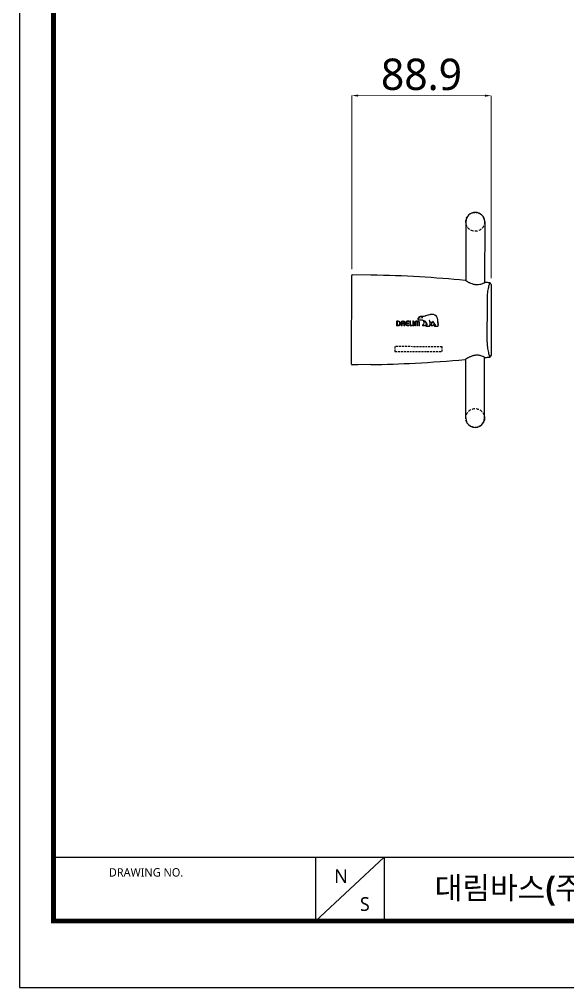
# Model space of a CAD drawing. Extents: x 0 to 1354, y 0 to 992.
# Drawn here: x 0 to 350, y 0 to 617 of the extents above; entities that cross this region are included whole.
import ezdxf

# ---------------------------------------------------------------- set-up
doc = ezdxf.new("R2010")
doc.units = 0
doc.header["$LTSCALE"] = 10
doc.header["$MEASUREMENT"] = 0
doc.header["$PDMODE"] = 3
doc.header["$PDSIZE"] = -10
doc.linetypes.add('HIDDEN', pattern=[0.375, 0.25, -0.125])
doc.linetypes.add('HIDDEN2', pattern=[0.1875, 0.125, -0.0625])
doc.layers.get('0').update_dxf_attribs({"linetype": 'CONTINUOUS'})
doc.layers.get('DEFPOINTS').update_dxf_attribs({"linetype": 'CONTINUOUS'})
doc.layers.add('BODY', color=7, linetype='CONTINUOUS')
for name, color, linetype, true_color in [('Make2D$보임$선', 7, 'CONTINUOUS', 0x000000), ('Make2D$보임$접선', 7, 'CONTINUOUS', 0x000000), ('Make2D$숨김$선', 254, 'CONTINUOUS', 0xbebebe), ('Make2D$숨김$접선', 254, 'CONTINUOUS', 0xbebebe)]:
    doc.layers.add(name, color=color, linetype=linetype, true_color=true_color)
doc.layers.add('레이어 1', color=7, linetype='CONTINUOUS', lineweight=0)
doc.layers.add('치수', color=7, linetype='CONTINUOUS', lineweight=25)
doc.styles.add('Daelim Dimension', font='')
doc.styles.get('Daelim Dimension').set_extended_font_data('NanumGothic')
doc.dimstyles.new('DEFAULT', dxfattribs={"dimscale": 2, "dimtxt": 2, "dimasz": 2, "dimexe": 0, "dimexo": 2, "dimgap": 1, "dimtad": 1, "dimdec": 1, "dimzin": 9, "dimdsep": 46, "dimtxsty": 'Daelim Dimension', "dimcen": 0.5, "dimclrd": 252, "dimclre": 252, "dimclrt": 3, "dimadec": 1, "dimazin": 0, "dimtfac": 1, "dimtdec": 1, "dimtix": 1, "dimtmove": 0, "dimatfit": 3, "dimfxl": 1, "dimtolj": 1, "dimtzin": 1, "dimlwd": 9, "dimlwe": 9, "dimarcsym": 0})

# ---------------------------------------------------------------- blocks, each defined once
blk = doc.blocks.new('*D7')
at = {"layer": 'DEFPOINTS', "color": 0, "transparency": 16777216}
for p in [(212.01, 568.52), (211.94, 453.94), (300.82, 448.19)]:
    blk.add_point(p, dxfattribs=at)
at = {"layer": '치수', "color": 5, "lineweight": 9, "transparency": 16777216}
for p, q in [((211.94, 457.94), (212.01, 568.52)), ((296.89, 568.47), (216.01, 568.52)), ((300.82, 452.19), (300.89, 568.47))]:
    blk.add_line(p, q, dxfattribs=at)
at = {"layer": '치수', "color": 5, "transparency": 16777216}
for points in [[(216.01, 569.18), (216.01, 567.85), (212.01, 568.52)], [(296.89, 569.14), (296.89, 567.8), (300.89, 568.47)]]:
    blk.add_solid(points, dxfattribs=at)
at = {"layer": '치수', "color": 7, "transparency": 16777216, "insert": (256.43, 581.9), "char_height": 20, "attachment_point": 5, "rotation": 359.96664, "style": 'Daelim Dimension'}
blk.add_mtext('\\A1;88.9', dxfattribs=at)

msp = doc.modelspace()

# ---------------------------------------------------------------- hatches: boundary and pattern name
at = {"layer": '레이어 1'}
h = msp.add_hatch(color=7, dxfattribs=at)
h.dxf.hatch_style = 1
edge = h.paths.add_edge_path(flags=16)
edge.add_spline(control_points=[(266.78, 421.65), (266.65, 421.51), (266.49, 421.51), (266.48, 421.51), (266.48, 421.51), (265.18, 421.51), (265.18, 421.51), (265.13, 421.51), (265.1, 421.52), (265.07, 421.54), (265.05, 421.56), (265.04, 421.59), (265.04, 421.63), (265.04, 421.7), (265.1, 421.77), (265.15, 421.84), (265.21, 421.91), (265.26, 421.97), (265.28, 422.05), (265.36, 422.25), (265.35, 422.45), (265.26, 422.63), (265.11, 422.96), (264.88, 423.21), (264.66, 423.46), (264.66, 423.46), (264.59, 423.54), (264.59, 423.54), (264.3, 423.86), (264, 424.19), (263.98, 424.64), (263.97, 424.73), (263.93, 424.79), (263.87, 424.78), (263.87, 424.78), (263.79, 424.74), (263.79, 424.74), (263.77, 424.72), (263.75, 424.68), (263.75, 424.64), (263.75, 424.64), (263.75, 424.62), (263.75, 424.62), (263.77, 424.46), (263.8, 424.3), (263.87, 424.14), (263.87, 424.14), (263.88, 424.12), (263.88, 424.12), (263.88, 424.12), (263.86, 424.12), (263.86, 424.12), (263.03, 424.09), (262.21, 424.24), (261.96, 424.3), (261.82, 424.9), (261.58, 425.29), (261.57, 425.31), (261.55, 425.34), (261.52, 425.37), (261.49, 425.37), (261.49, 425.37), (261.42, 425.36), (261.41, 425.36), (261.4, 425.35), (261.39, 425.34), (261.36, 425.3), (261.36, 425.3), (261.36, 425.27), (261.36, 425.27), (261.36, 425.27), (261.38, 425.19), (261.38, 425.19), (261.4, 425.16), (261.83, 424.41), (261.83, 423.41), (261.83, 422.8), (261.67, 422.22), (261.35, 421.69), (261.27, 421.57), (261.17, 421.51), (261.02, 421.51), (261.02, 421.51), (259.74, 421.51), (259.74, 421.51), (259.7, 421.51), (259.61, 421.54), (259.61, 421.63), (259.61, 421.68), (259.66, 421.77), (259.74, 421.86), (260.27, 422.45), (259.96, 423.38), (259.45, 423.99), (258.95, 424.58), (258.15, 425.33), (257.11, 425.51), (256.74, 425.58), (256.14, 425.61), (255.65, 425.64), (255.65, 425.64), (255.15, 425.67), (255.15, 425.67), (254.9, 425.69), (254.48, 425.85), (254.36, 426.09), (254.3, 426.19), (254.31, 426.29), (254.37, 426.41), (254.42, 426.48), (254.48, 426.54), (254.55, 426.61), (254.63, 426.69), (254.71, 426.78), (254.78, 426.89), (254.78, 426.89), (254.8, 426.92), (254.8, 426.92), (255.04, 427.4), (255.56, 427.65), (256.31, 427.67), (256.31, 427.67), (256.74, 427.67), (256.74, 427.67), (257.21, 427.68), (257.75, 427.68), (258.19, 427.77), (258.8, 427.91), (259.42, 428.12), (259.96, 428.3), (259.96, 428.3), (259.98, 428.31), (259.98, 428.31), (260.66, 428.54), (261.35, 428.78), (262.07, 428.89), (263.21, 429.08), (264.78, 429.08), (265.76, 427.97), (266.22, 427.46), (266.5, 426.75), (266.59, 425.87), (266.59, 425.87), (266.59, 425.88), (266.59, 425.88), (266.59, 425.86), (266.6, 425.76), (266.64, 425.21), (266.65, 424.94), (266.67, 424.66), (266.74, 424.14), (266.74, 424.14), (266.94, 422.42), (266.94, 422.42), (266.94, 422.42), (266.95, 422.21), (266.95, 422.21), (266.95, 421.96), (266.89, 421.78), (266.78, 421.65)], knot_values=[0, 0, 0, 0, 1, 1, 1, 2, 2, 2, 3, 3, 3, 4, 4, 4, 5, 5, 5, 6, 6, 6, 7, 7, 7, 8, 8, 8, 9, 9, 9, 10, 10, 10, 11, 11, 11, 12, 12, 12, 13, 13, 13, 14, 14, 14, 15, 15, 15, 16, 16, 16, 17, 17, 17, 18, 18, 18, 19, 19, 19, 20, 20, 20, 21, 21, 21, 22, 22, 22, 23, 23, 23, 24, 24, 24, 25, 25, 25, 26, 26, 26, 27, 27, 27, 28, 28, 28, 29, 29, 29, 30, 30, 30, 31, 31, 31, 32, 32, 32, 33, 33, 33, 34, 34, 34, 35, 35, 35, 36, 36, 36, 37, 37, 37, 38, 38, 38, 39, 39, 39, 40, 40, 40, 41, 41, 41, 42, 42, 42, 43, 43, 43, 44, 44, 44, 45, 45, 45, 46, 46, 46, 47, 47, 47, 48, 48, 48, 49, 49, 49, 50, 50, 50, 51, 51, 51, 52, 52, 52, 53, 53, 53, 53], degree=3, periodic=0)
edge = h.paths.add_edge_path(flags=16)
edge.add_spline(control_points=[(263.77, 422.03), (263.77, 422.03), (262.71, 422.03), (262.71, 422.03), (262.63, 422.03), (262.57, 422.09), (262.57, 422.17), (262.57, 422.22), (262.62, 422.3), (262.66, 422.34), (262.88, 422.55), (263.1, 422.84), (263.1, 423.38), (263.1, 423.38), (263.09, 423.62), (263.09, 423.62), (263.09, 423.62), (263.05, 423.86), (263.05, 423.86), (263.05, 423.86), (263.05, 423.88), (263.05, 423.88), (263.05, 423.88), (263.06, 423.88), (263.06, 423.88), (263.26, 423.86), (263.64, 423.84), (264.01, 423.86), (264.11, 423.71), (264.26, 423.52), (264.48, 423.26), (264.47, 423.14), (264.36, 422.03), (263.77, 422.03)], knot_values=[0, 0, 0, 0, 1, 1, 1, 2, 2, 2, 3, 3, 3, 4, 4, 4, 5, 5, 5, 6, 6, 6, 7, 7, 7, 8, 8, 8, 9, 9, 9, 10, 10, 10, 11, 11, 11, 11], degree=3, periodic=0)
edge = h.paths.add_edge_path(flags=16)
edge.add_spline(control_points=[(258.44, 422.03), (258.44, 422.03), (257.51, 422.03), (257.51, 422.03), (257.44, 422.03), (257.37, 422.08), (257.37, 422.17), (257.37, 422.22), (257.41, 422.28), (257.49, 422.35), (257.72, 422.54), (258.08, 422.82), (258.12, 423.61), (258.12, 423.61), (258.13, 423.82), (258.13, 423.82), (258.13, 424.15), (258.05, 424.56), (257.98, 424.92), (257.98, 424.92), (257.97, 424.95), (257.97, 424.95), (257.97, 424.95), (258, 424.93), (258, 424.93), (258.13, 424.84), (258.9, 424.33), (259.44, 423.57), (259.39, 423.21), (259.19, 422.03), (258.44, 422.03)], knot_values=[0, 0, 0, 0, 1, 1, 1, 2, 2, 2, 3, 3, 3, 4, 4, 4, 5, 5, 5, 6, 6, 6, 7, 7, 7, 8, 8, 8, 9, 9, 9, 10, 10, 10, 10], degree=3, periodic=0)
edge = h.paths.add_edge_path()
edge.add_spline(control_points=[(267.2, 422.45), (267.2, 422.45), (267, 424.18), (267, 424.18), (266.93, 424.7), (266.92, 424.97), (266.91, 425.22), (266.91, 425.22), (266.86, 425.9), (266.86, 425.9), (266.75, 426.84), (266.45, 427.59), (265.96, 428.14), (264.89, 429.34), (263.23, 429.35), (262.02, 429.15), (261.28, 429.03), (260.57, 428.79), (259.89, 428.56), (259.89, 428.56), (259.87, 428.55), (259.87, 428.55), (259.33, 428.36), (258.73, 428.16), (258.13, 428.03), (257.72, 427.94), (257.21, 427.94), (256.75, 427.94), (256.75, 427.94), (256.31, 427.93), (256.31, 427.93), (255.44, 427.91), (254.86, 427.61), (254.56, 427.04), (254.56, 427.04), (254.55, 427.02), (254.55, 427.02), (254.5, 426.93), (254.43, 426.86), (254.36, 426.8), (254.29, 426.72), (254.21, 426.64), (254.15, 426.54), (254.09, 426.43), (254.05, 426.33), (254.05, 426.22), (254.05, 426.13), (254.08, 426.05), (254.12, 425.96), (254.3, 425.62), (254.83, 425.43), (255.14, 425.41), (255.14, 425.41), (255.6, 425.38), (255.61, 425.38), (256.07, 425.35), (256.69, 425.32), (257.06, 425.25), (257.28, 425.22), (257.52, 425.14), (257.74, 425.03), (257.76, 424.97), (257.88, 424.46), (257.88, 423.82), (257.88, 423.82), (257.87, 423.62), (257.87, 423.62), (257.84, 422.95), (257.54, 422.71), (257.33, 422.54), (257.31, 422.52), (257.12, 422.36), (257.1, 422.17), (257.09, 422.06), (257.12, 421.96), (257.19, 421.89), (257.26, 421.82), (257.37, 421.78), (257.51, 421.78), (257.51, 421.78), (258.44, 421.78), (258.44, 421.78), (259.14, 421.78), (259.49, 422.53), (259.59, 423.23), (259.59, 423.23), (259.59, 423.33), (259.59, 423.33), (259.59, 423.33), (259.62, 423.28), (259.62, 423.28), (259.71, 423.08), (259.77, 422.85), (259.77, 422.67), (259.77, 422.41), (259.69, 422.19), (259.54, 422.03), (259.5, 421.99), (259.32, 421.8), (259.32, 421.61), (259.32, 421.61), (259.32, 421.58), (259.32, 421.58), (259.34, 421.35), (259.53, 421.25), (259.7, 421.25), (259.7, 421.25), (261.02, 421.25), (261.02, 421.25), (261.26, 421.25), (261.45, 421.35), (261.58, 421.56), (261.91, 422.12), (262.08, 422.72), (262.08, 423.36), (262.08, 423.56), (262.07, 423.77), (262.03, 424), (262.03, 424), (262.03, 424.01), (262.03, 424.01), (262.03, 424.01), (262.04, 424.01), (262.04, 424.01), (262.2, 423.98), (262.46, 423.93), (262.78, 423.9), (262.78, 423.9), (262.78, 423.9), (262.78, 423.9), (262.78, 423.9), (262.83, 423.66), (262.83, 423.66), (262.83, 423.66), (262.84, 423.6), (262.84, 423.6), (262.84, 423.6), (262.85, 423.38), (262.85, 423.38), (262.85, 422.87), (262.62, 422.64), (262.49, 422.52), (262.49, 422.52), (262.31, 422.34), (262.29, 422.18), (262.29, 422.18), (262.29, 422.14), (262.29, 422.14), (262.29, 422.09), (262.3, 421.99), (262.39, 421.9), (262.46, 421.82), (262.58, 421.78), (262.74, 421.78), (262.74, 421.78), (263.77, 421.78), (263.77, 421.78), (264.4, 421.78), (264.59, 422.58), (264.66, 423.02), (264.66, 423.02), (264.67, 423.07), (264.67, 423.07), (264.67, 423.07), (264.69, 423.03), (264.69, 423.03), (264.84, 422.85), (264.96, 422.64), (265.02, 422.52), (265.06, 422.45), (265.07, 422.38), (265.07, 422.3), (265.07, 422.3), (265.05, 422.15), (265.05, 422.15), (265.03, 422.07), (264.97, 422), (264.92, 421.93), (264.84, 421.82), (264.75, 421.72), (264.75, 421.59), (264.75, 421.59), (264.76, 421.51), (264.76, 421.51), (264.8, 421.34), (264.94, 421.25), (265.16, 421.25), (265.16, 421.25), (266.48, 421.25), (266.48, 421.25), (266.51, 421.25), (266.77, 421.25), (266.97, 421.47), (267.13, 421.65), (267.21, 421.89), (267.21, 422.21), (267.21, 422.21), (267.2, 422.45), (267.2, 422.45)], knot_values=[0, 0, 0, 0, 1, 1, 1, 2, 2, 2, 3, 3, 3, 4, 4, 4, 5, 5, 5, 6, 6, 6, 7, 7, 7, 8, 8, 8, 9, 9, 9, 10, 10, 10, 11, 11, 11, 12, 12, 12, 13, 13, 13, 14, 14, 14, 15, 15, 15, 16, 16, 16, 17, 17, 17, 18, 18, 18, 19, 19, 19, 20, 20, 20, 21, 21, 21, 22, 22, 22, 23, 23, 23, 24, 24, 24, 25, 25, 25, 26, 26, 26, 27, 27, 27, 28, 28, 28, 29, 29, 29, 30, 30, 30, 31, 31, 31, 32, 32, 32, 33, 33, 33, 34, 34, 34, 35, 35, 35, 36, 36, 36, 37, 37, 37, 38, 38, 38, 39, 39, 39, 40, 40, 40, 41, 41, 41, 42, 42, 42, 43, 43, 43, 44, 44, 44, 45, 45, 45, 46, 46, 46, 47, 47, 47, 48, 48, 48, 49, 49, 49, 50, 50, 50, 51, 51, 51, 52, 52, 52, 53, 53, 53, 54, 54, 54, 55, 55, 55, 56, 56, 56, 57, 57, 57, 58, 58, 58, 59, 59, 59, 60, 60, 60, 61, 61, 61, 62, 62, 62, 63, 63, 63, 64, 64, 64, 65, 65, 65, 66, 66, 66, 66], degree=3, periodic=0)
edge = h.paths.add_edge_path(flags=0)
edge.add_spline(control_points=[(255.12, 426.92), (255.12, 426.92), (255.31, 427.01), (255.55, 426.92), (255.55, 426.92), (255.58, 426.9), (255.54, 426.85), (255.42, 426.69), (255.31, 426.66), (255.31, 426.66), (255.31, 426.66), (255.22, 426.63), (255.18, 426.69), (255.08, 426.8), (255.08, 426.86), (255.08, 426.86), (255.08, 426.86), (255.07, 426.91), (255.12, 426.92)], knot_values=[0, 0, 0, 0, 1, 1, 1, 2, 2, 2, 3, 3, 3, 4, 4, 4, 5, 5, 5, 6, 6, 6, 6], degree=3, periodic=0)
edge = h.paths.add_edge_path(flags=0)
edge.add_spline(control_points=[(256.39, 427.28), (256.36, 427.25), (256.36, 427.19), (256.39, 427.17), (256.42, 427.14), (256.47, 427.15), (256.5, 427.18), (256.51, 427.19), (256.67, 427.38), (256.81, 427.28), (256.86, 427.25), (256.88, 427.2), (256.87, 427.13), (256.86, 427.03), (256.77, 426.91), (256.7, 426.87), (256.67, 426.84), (256.65, 426.8), (256.66, 426.76), (256.68, 426.72), (256.73, 426.71), (256.77, 426.73), (256.88, 426.78), (257.02, 426.97), (257.04, 427.14), (257.06, 427.26), (257, 427.35), (256.91, 427.42), (256.7, 427.56), (256.47, 427.37), (256.39, 427.28)], knot_values=[0, 0, 0, 0, 1, 1, 1, 2, 2, 2, 3, 3, 3, 4, 4, 4, 5, 5, 5, 6, 6, 6, 7, 7, 7, 8, 8, 8, 9, 9, 9, 10, 10, 10, 10], degree=3, periodic=0)
edge = h.paths.add_edge_path(flags=0)
edge.add_spline(control_points=[(256.36, 427.14), (256.36, 427.14), (256.36, 427.14), (256.36, 427.14), (256.36, 427.14), (256.36, 427.14), (256.36, 427.14)], knot_values=[0, 0, 0, 0, 1, 1, 1, 2, 2, 2, 2], degree=3, periodic=0)
h = msp.add_hatch(color=7, dxfattribs=at)
h.dxf.hatch_style = 2
edge = h.paths.add_edge_path()
edge.add_spline(control_points=[(255.12, 426.92), (255.12, 426.92), (255.31, 427.01), (255.55, 426.92), (255.55, 426.92), (255.58, 426.9), (255.54, 426.85), (255.42, 426.69), (255.31, 426.66), (255.31, 426.66), (255.31, 426.66), (255.22, 426.63), (255.18, 426.69), (255.08, 426.8), (255.08, 426.86), (255.08, 426.86), (255.08, 426.86), (255.07, 426.91), (255.12, 426.92)], knot_values=[0, 0, 0, 0, 1, 1, 1, 2, 2, 2, 3, 3, 3, 4, 4, 4, 5, 5, 5, 6, 6, 6, 6], degree=3, periodic=0)
h = msp.add_hatch(color=7, dxfattribs=at)
h.dxf.hatch_style = 2
edge = h.paths.add_edge_path()
edge.add_spline(control_points=[(256.39, 427.28), (256.36, 427.25), (256.36, 427.19), (256.39, 427.17), (256.42, 427.14), (256.47, 427.15), (256.5, 427.18), (256.51, 427.19), (256.67, 427.38), (256.81, 427.28), (256.86, 427.25), (256.88, 427.2), (256.87, 427.13), (256.86, 427.03), (256.77, 426.91), (256.7, 426.87), (256.67, 426.84), (256.65, 426.8), (256.66, 426.76), (256.68, 426.72), (256.73, 426.71), (256.77, 426.73), (256.88, 426.78), (257.02, 426.97), (257.04, 427.14), (257.06, 427.26), (257, 427.35), (256.91, 427.42), (256.7, 427.56), (256.47, 427.37), (256.39, 427.28)], knot_values=[0, 0, 0, 0, 1, 1, 1, 2, 2, 2, 3, 3, 3, 4, 4, 4, 5, 5, 5, 6, 6, 6, 7, 7, 7, 8, 8, 8, 9, 9, 9, 10, 10, 10, 10], degree=3, periodic=0)
h = msp.add_hatch(color=7, dxfattribs=at)
h.dxf.hatch_style = 2
edge = h.paths.add_edge_path()
edge.add_spline(control_points=[(242.46, 423.04), (242.46, 422.43), (242.19, 422.14), (241.62, 422.14), (241.62, 422.14), (241.23, 422.15), (241.13, 422.15), (241.13, 422.15), (241.13, 424.47), (241.13, 424.47), (241.33, 424.49), (241.62, 424.49), (241.62, 424.49), (242.2, 424.49), (242.46, 424.21), (242.46, 423.59), (242.46, 423.59), (242.46, 423.04), (242.46, 423.04)], knot_values=[0, 0, 0, 0, 1, 1, 1, 2, 2, 2, 3, 3, 3, 4, 4, 4, 5, 5, 5, 6, 6, 6, 6], degree=3, periodic=0)
edge = h.paths.add_edge_path()
edge.add_spline(control_points=[(241.62, 424.93), (241.31, 424.93), (240.9, 424.91), (240.76, 424.88), (240.68, 424.87), (240.62, 424.81), (240.62, 424.73), (240.62, 424.73), (240.62, 421.9), (240.62, 421.9), (240.62, 421.82), (240.68, 421.76), (240.77, 421.74), (240.89, 421.72), (241.3, 421.7), (241.62, 421.7), (242.5, 421.7), (242.97, 422.16), (242.97, 423.04), (242.97, 423.04), (242.97, 423.59), (242.97, 423.59), (242.97, 424.46), (242.5, 424.93), (241.62, 424.93)], knot_values=[0, 0, 0, 0, 1, 1, 1, 2, 2, 2, 3, 3, 3, 4, 4, 4, 5, 5, 5, 6, 6, 6, 7, 7, 7, 8, 8, 8, 8], degree=3, periodic=0)
h = msp.add_hatch(color=7, dxfattribs=at)
h.dxf.hatch_style = 2
edge = h.paths.add_edge_path()
edge.add_spline(control_points=[(245.24, 423.6), (245.24, 423.6), (244.05, 423.6), (244.05, 423.6), (244.05, 423.64), (244.05, 424.02), (244.05, 424.02), (244.05, 424.41), (244.17, 424.48), (244.52, 424.48), (244.52, 424.48), (244.77, 424.48), (244.77, 424.48), (245.12, 424.48), (245.24, 424.41), (245.24, 424.02), (245.24, 424.02), (245.24, 423.64), (245.24, 423.6)], knot_values=[0, 0, 0, 0, 1, 1, 1, 2, 2, 2, 3, 3, 3, 4, 4, 4, 5, 5, 5, 6, 6, 6, 6], degree=3, periodic=0)
edge = h.paths.add_edge_path()
edge.add_spline(control_points=[(244.77, 424.93), (244.77, 424.93), (244.52, 424.93), (244.52, 424.93), (243.85, 424.93), (243.55, 424.65), (243.55, 424.02), (243.55, 424.02), (243.55, 421.87), (243.55, 421.87), (243.55, 421.8), (243.61, 421.73), (243.68, 421.73), (243.68, 421.73), (243.92, 421.73), (243.92, 421.73), (244, 421.73), (244.05, 421.8), (244.05, 421.87), (244.05, 421.87), (244.05, 423.11), (244.05, 423.15), (244.05, 423.15), (245.24, 423.15), (245.24, 423.15), (245.24, 423.11), (245.24, 421.87), (245.24, 421.87), (245.24, 421.79), (245.3, 421.73), (245.37, 421.73), (245.37, 421.73), (245.6, 421.73), (245.6, 421.73), (245.69, 421.73), (245.74, 421.8), (245.74, 421.87), (245.74, 421.87), (245.74, 424.02), (245.74, 424.02), (245.74, 424.65), (245.44, 424.93), (244.77, 424.93)], knot_values=[0, 0, 0, 0, 1, 1, 1, 2, 2, 2, 3, 3, 3, 4, 4, 4, 5, 5, 5, 6, 6, 6, 7, 7, 7, 8, 8, 8, 9, 9, 9, 10, 10, 10, 11, 11, 11, 12, 12, 12, 13, 13, 13, 14, 14, 14, 14], degree=3, periodic=0)
h = msp.add_hatch(color=7, dxfattribs=at)
h.dxf.hatch_style = 2
edge = h.paths.add_edge_path()
edge.add_spline(control_points=[(246.38, 424.11), (246.38, 424.11), (246.38, 422.52), (246.38, 422.52), (246.38, 421.97), (246.69, 421.7), (247.34, 421.7), (247.63, 421.7), (248.02, 421.71), (248.18, 421.72), (248.18, 421.72), (248.25, 421.73), (248.25, 421.73), (248.25, 421.73), (248.28, 421.73), (248.28, 421.73), (248.28, 421.73), (248.28, 422.16), (248.28, 422.16), (248.28, 422.16), (247.35, 422.16), (247.35, 422.16), (246.88, 422.16), (246.88, 422.29), (246.88, 422.52), (246.88, 422.52), (246.88, 423.11), (246.88, 423.16), (246.93, 423.16), (248.13, 423.16), (248.13, 423.16), (248.21, 423.16), (248.27, 423.22), (248.27, 423.3), (248.27, 423.3), (248.27, 423.45), (248.27, 423.45), (248.27, 423.53), (248.21, 423.59), (248.13, 423.59), (248.13, 423.59), (246.93, 423.59), (246.88, 423.59), (246.88, 423.64), (246.88, 424.11), (246.88, 424.11), (246.88, 424.34), (246.88, 424.47), (247.35, 424.47), (247.35, 424.47), (248.28, 424.47), (248.28, 424.47), (248.28, 424.47), (248.28, 424.89), (248.28, 424.89), (248.28, 424.89), (248.18, 424.9), (248.18, 424.9), (247.99, 424.92), (247.58, 424.93), (247.34, 424.93), (246.69, 424.93), (246.38, 424.66), (246.38, 424.11)], knot_values=[0, 0, 0, 0, 1, 1, 1, 2, 2, 2, 3, 3, 3, 4, 4, 4, 5, 5, 5, 6, 6, 6, 7, 7, 7, 8, 8, 8, 9, 9, 9, 10, 10, 10, 11, 11, 11, 12, 12, 12, 13, 13, 13, 14, 14, 14, 15, 15, 15, 16, 16, 16, 17, 17, 17, 18, 18, 18, 19, 19, 19, 20, 20, 20, 21, 21, 21, 21], degree=3, periodic=0)
h = msp.add_hatch(color=7, dxfattribs=at)
h.dxf.hatch_style = 2
edge = h.paths.add_edge_path()
edge.add_spline(control_points=[(249.08, 424.9), (249, 424.9), (248.94, 424.83), (248.94, 424.76), (248.94, 424.76), (248.94, 422.52), (248.94, 422.52), (248.94, 421.8), (249.43, 421.7), (249.87, 421.7), (250.18, 421.7), (250.27, 421.72), (250.36, 421.73), (250.36, 421.73), (250.41, 421.74), (250.41, 421.74), (250.41, 421.74), (250.49, 421.75), (250.49, 421.75), (250.49, 421.75), (250.51, 421.75), (250.51, 421.75), (250.51, 421.75), (250.51, 422.16), (250.51, 422.16), (250.51, 422.16), (249.87, 422.16), (249.87, 422.16), (249.44, 422.16), (249.44, 422.32), (249.44, 422.48), (249.44, 422.48), (249.44, 424.76), (249.44, 424.76), (249.44, 424.83), (249.38, 424.9), (249.3, 424.9), (249.3, 424.9), (249.08, 424.9), (249.08, 424.9)], knot_values=[0, 0, 0, 0, 1, 1, 1, 2, 2, 2, 3, 3, 3, 4, 4, 4, 5, 5, 5, 6, 6, 6, 7, 7, 7, 8, 8, 8, 9, 9, 9, 10, 10, 10, 11, 11, 11, 12, 12, 12, 13, 13, 13, 13], degree=3, periodic=0)
h = msp.add_hatch(color=7, dxfattribs=at)
h.dxf.hatch_style = 2
edge = h.paths.add_edge_path()
edge.add_spline(control_points=[(251.13, 424.9), (251.05, 424.9), (251, 424.83), (251, 424.76), (251, 424.76), (251, 421.87), (251, 421.87), (251, 421.79), (251.06, 421.73), (251.13, 421.73), (251.13, 421.73), (251.37, 421.73), (251.37, 421.73), (251.45, 421.73), (251.5, 421.8), (251.5, 421.87), (251.5, 421.87), (251.5, 424.76), (251.5, 424.76), (251.5, 424.84), (251.44, 424.9), (251.37, 424.9), (251.37, 424.9), (251.13, 424.9), (251.13, 424.9)], knot_values=[0, 0, 0, 0, 1, 1, 1, 2, 2, 2, 3, 3, 3, 4, 4, 4, 5, 5, 5, 6, 6, 6, 7, 7, 7, 8, 8, 8, 8], degree=3, periodic=0)
h = msp.add_hatch(color=7, dxfattribs=at)
h.dxf.hatch_style = 2
edge = h.paths.add_edge_path()
edge.add_spline(control_points=[(252.18, 423.65), (252.18, 423.65), (252.18, 421.87), (252.18, 421.87), (252.18, 421.79), (252.24, 421.73), (252.31, 421.73), (252.31, 421.73), (252.55, 421.73), (252.55, 421.73), (252.63, 421.73), (252.68, 421.8), (252.68, 421.87), (252.68, 421.87), (252.68, 423.61), (252.68, 423.61), (252.68, 424.37), (252.81, 424.45), (253.46, 424.45), (253.46, 424.4), (253.46, 421.87), (253.46, 421.87), (253.46, 421.79), (253.52, 421.73), (253.59, 421.73), (253.59, 421.73), (253.83, 421.73), (253.83, 421.73), (253.91, 421.73), (253.96, 421.8), (253.96, 421.87), (253.96, 421.87), (253.96, 424.39), (253.96, 424.44), (254.26, 424.44), (254.48, 424.42), (254.59, 424.3), (254.71, 424.18), (254.74, 423.95), (254.74, 423.61), (254.74, 423.61), (254.74, 421.87), (254.74, 421.87), (254.74, 421.8), (254.8, 421.73), (254.87, 421.73), (254.87, 421.73), (255.11, 421.73), (255.11, 421.73), (255.19, 421.73), (255.24, 421.8), (255.24, 421.87), (255.24, 421.87), (255.24, 423.65), (255.24, 423.65), (255.24, 424.73), (254.86, 424.91), (253.71, 424.91), (252.56, 424.91), (252.18, 424.73), (252.18, 423.65)], knot_values=[0, 0, 0, 0, 1, 1, 1, 2, 2, 2, 3, 3, 3, 4, 4, 4, 5, 5, 5, 6, 6, 6, 7, 7, 7, 8, 8, 8, 9, 9, 9, 10, 10, 10, 11, 11, 11, 12, 12, 12, 13, 13, 13, 14, 14, 14, 15, 15, 15, 16, 16, 16, 17, 17, 17, 18, 18, 18, 19, 19, 19, 20, 20, 20, 20], degree=3, periodic=0)

# ---------------------------------------------------------------- linework, layer by layer
at = {"color": 7}
msp.add_line((258.4, 421.78), (258.4, 421.78), dxfattribs=at)
at = {"color": 5}
msp.add_line((21.77, 83.13), (1112.08, 83.13), dxfattribs=at)
at = {"color": 5, "ltscale": 40}
for p, q in [((188.9, 83.13), (188.9, 42.33)), ((188.9, 83.13), (188.9, 42.33)), ((232.57, 83.13), (188.9, 42.33)), ((232.57, 83.13), (188.9, 42.33)), ((232.57, 83.13), (232.57, 42.33)), ((232.57, 83.13), (232.57, 42.33))]:
    msp.add_line(p, q, dxfattribs=at)
at = {"ltscale": 0.5}
msp.add_lwpolyline([(0, 0), (1354.08, 0), (1354.08, 992.16), (0, 992.16)], close=True, dxfattribs=at)
at = {"color": 5, "linetype": 'ByBlock', "lineweight": 200, "const_width": 3.12}
msp.add_lwpolyline([(21.77, 42.48), (1332.17, 42.48), (1332.17, 969.12), (21.77, 969.12)], close=True, dxfattribs=at)
at = {"layer": 'BODY', "color": 7, "linetype": 'HIDDEN', "ltscale": 0.7}
for centre in [(290.74, 488.08), (290.67, 363.04)]:
    msp.add_circle(centre, 6, dxfattribs=at)
at = {"layer": 'Make2D$보임$선', "color": 7}
for p, q in [((284.74, 488.09), (284.72, 450.58)), ((296.74, 488.08), (296.72, 449.34)), ((211.91, 397.28), (211.94, 453.94)), ((224.24, 454.13), (212.24, 454.24)), ((300.82, 448.19), (300.79, 402.91)), ((300.82, 448.19), (300.82, 448.19)), ((296.67, 363.03), (296.69, 401.77)), ((296.87, 401.69), (297.12, 401.62)), ((297.12, 401.62), (297.12, 401.62)), ((215.76, 397), (212.21, 396.98)), ((224.21, 397.06), (215.76, 397)), ((284.32, 400.36), (284.32, 400.36)), ((284.67, 363.04), (284.69, 400.55))]:
    msp.add_line(p, q, dxfattribs=at)
at = {"layer": 'Make2D$보임$선', "color": 7, "linetype": 'HIDDEN2'}
for p, q in [((269.55, 408.49), (239.55, 408.51)), ((239.55, 408.51), (239.55, 405.51)), ((269.55, 405.49), (269.55, 408.49)), ((239.55, 405.51), (269.55, 405.49))]:
    msp.add_line(p, q, dxfattribs=at)
at = {"layer": 'Make2D$보임$선', "color": 7}
msp.add_lwpolyline([(256.69, 398.28), (256.7, 398.28), (256.7, 398.28)], dxfattribs=at)
for centre, radius, start, end in [((290.74, 488.08), 6, 359.96679, 179.96679), ((212.24, 453.94), 0.3, 89.50481, 179.96663), ((316.72, 503.32), 61.69, 238.62869, 239.40641), ((299.93, 475.11), 28.86, 239.58879, 240.47223), ((297.44, 470.71), 23.81, 240.45935, 241.9479), ((296.2, 468.37), 21.16, 241.9479, 244.19897), ((293.96, 463.74), 16.02, 244.19897, 246.98165), ((292.77, 460.8), 12.85, 246.71582, 254.54821), ((292.06, 458.32), 10.27, 254.70305, 259.26114), ((291.87, 457.3), 9.23, 259.26114, 264.36658), ((291.82, 456.82), 8.75, 264.36658, 269.28914), ((291.82, 456.82), 8.74, 269.28914, 276.45749), ((291.67, 457.97), 9.9, 276.54885, 285.63382), ((290.97, 460.52), 12.55, 285.5977, 291.37566), ((289.73, 463.79), 16.05, 291.23494, 293.60314), ((279.56, 486.37), 40.82, 293.99248, 295.13394), ((190.69, -552.49), 1007.62, 83.77615, 83.93495), ((299.82, 448.2), 1, 359.96664, 83.77627), ((299.86, 376.01), 28.85, 119.46071, 120.34466), ((297.39, 380.4), 23.82, 117.9853, 119.47352), ((295.74, 383.54), 20.26, 115.68471, 118.03535), ((294.25, 386.63), 16.84, 113.01949, 115.66653), ((293.2, 389.13), 14.12, 109.60679, 113.04021), ((292.44, 391.26), 11.86, 105.22279, 109.61662), ((292, 392.89), 10.17, 100.65145, 105.2517), ((291.84, 393.74), 9.3, 95.58744, 100.65145), ((291.78, 394.37), 8.68, 90.62338, 95.58744), ((291.78, 394.25), 8.8, 83.49556, 90.62338), ((291.7, 393.59), 9.46, 78.49906, 83.48969), ((291.5, 392.56), 10.5, 74.4292, 78.49771), ((290.92, 390.59), 12.56, 68.5597, 74.33291), ((289.68, 387.33), 16.05, 66.33051, 68.69852), ((279.48, 364.73), 40.85, 64.79971, 65.94032), ((191.83, 1403.72), 1007.62, 275.99832, 276.15713), ((299.79, 402.91), 1, 276.1568, 359.96665), ((212.21, 397.28), 0.3, 179.96664, 201.66593), ((212.21, 397.28), 0.3, 201.66593, 217.25486), ((212.21, 397.28), 0.3, 217.25486, 270.42845), ((212.06, 1153.65), 756.69, 270.9201, 273.05559), ((207.26, 1239.51), 842.68, 273.07029, 275.24656), ((316.65, 347.72), 61.75, 120.52721, 121.30426), ((290.67, 363.04), 6, 179.96679, 359.96679)]:
    msp.add_arc(centre, radius, start, end, dxfattribs=at)
msp.add_open_spline([(284.35, 450.76), (265.45, 452.51), (245.41, 453.77), (224.24, 454.13)], degree=3, dxfattribs=at)
for points, knots in [([(284.6, 450.65), (284.57, 450.67), (284.52, 450.69), (284.47, 450.72), (284.44, 450.74), (284.4, 450.75), (284.37, 450.76), (284.35, 450.76)], [6.0208008, 6.0208008, 6.0208008, 6.0208008, 6.1436268, 6.1728981, 6.1982234, 6.2518747, 6.2998885, 6.2998885, 6.2998885, 6.2998885]), ([(297.15, 449.49), (297.14, 449.49), (297.12, 449.49), (297.08, 449.49), (297.04, 449.48), (296.97, 449.46), (296.92, 449.44), (296.9, 449.42)], [0, 0, 0, 0, 0.0255392, 0.052822, 0.1097621, 0.1657702, 0.2624211, 0.2624211, 0.2624211, 0.2624211]), ([(284.32, 400.36), (284.33, 400.36), (284.35, 400.37), (284.38, 400.37), (284.42, 400.39), (284.49, 400.43), (284.54, 400.46), (284.57, 400.48)], [0, 0, 0, 0, 0.026303, 0.0479905, 0.101651, 0.1562599, 0.2790896, 0.2790896, 0.2790896, 0.2790896])]:
    msp.add_open_spline(points, degree=3, knots=knots, dxfattribs=at)
at = {"layer": 'Make2D$보임$접선', "color": 7}
for p, q in [((299.92, 449.19), (299.86, 449)), ((299.92, 449.19), (299.92, 449.19)), ((299.84, 402.11), (299.9, 401.92))]:
    msp.add_line(p, q, dxfattribs=at)
for centre, radius, start, end in [((331.28, 438.59), 33.07, 169.36259, 172.49463), ((333.57, 438.16), 35.4, 166.79441, 169.35865), ((336.08, 437.57), 37.97, 164.83389, 166.79395), ((338.45, 436.93), 40.43, 163.46762, 164.83417), ((340.35, 436.36), 42.42, 162.66539, 163.46657), ((329.51, 438.83), 31.28, 172.50424, 176.09453), ((329.49, 412.24), 31.27, 183.83867, 187.42924), ((331.26, 412.48), 33.06, 187.43851, 190.57086), ((337.54, 413.75), 39.46, 190.70684, 193.0067), ((331.68, 412.39), 33.45, 193.0067, 195.23185), ((347.81, 416.78), 50.17, 195.23185, 196.33302), ((330.18, 411.62), 31.8, 196.33302, 197.40165)]:
    msp.add_arc(centre, radius, start, end, dxfattribs=at)
for points, knots in [([(298.3, 440.96), (298.29, 440.79), (298.27, 440.46), (298.24, 439.76), (298.23, 439.15), (298.23, 437.38), (298.23, 432.94), (298.23, 428.58), (298.23, 425.56)], [94.616906, 94.616906, 94.616906, 94.616906, 95.129864, 95.621352, 96.711418, 96.944221, 100.952642, 110.023909, 110.023909, 110.023909, 110.023909]), ([(298.23, 425.56), (298.22, 422.54), (298.22, 418.18), (298.22, 413.74), (298.22, 411.95), (298.23, 411.18), (298.26, 410.48), (298.29, 410.15)], [0, 0, 0, 0, 9.042006, 13.085249, 13.317113, 14.413533, 15.407047, 15.407047, 15.407047, 15.407047])]:
    msp.add_open_spline(points, degree=3, knots=knots, dxfattribs=at)
at = {"layer": 'Make2D$숨김$선', "color": 7}
msp.add_line((252.43, 398.05), (252.4, 398.04), dxfattribs=at)
msp.add_open_spline([(296.91, 401.68), (296.91, 401.68), (296.91, 401.68), (296.89, 401.7)], degree=3, dxfattribs=at)
at = {"layer": 'Make2D$숨김$접선', "color": 7}
msp.add_line((296.82, 449.19), (296.82, 449.19), dxfattribs=at)
at = {"layer": '레이어 1', "color": 7}
for points, knots in [([(267.2, 422.45), (267.2, 422.45), (267, 424.18), (267, 424.18), (266.93, 424.7), (266.92, 424.97), (266.91, 425.22), (266.91, 425.22), (266.86, 425.9), (266.86, 425.9), (266.75, 426.84), (266.45, 427.59), (265.96, 428.14), (264.89, 429.34), (263.23, 429.35), (262.02, 429.15), (261.28, 429.03), (260.57, 428.79), (259.89, 428.56), (259.89, 428.56), (259.87, 428.55), (259.87, 428.55), (259.33, 428.36), (258.73, 428.16), (258.13, 428.03), (257.72, 427.94), (257.21, 427.94), (256.75, 427.94), (256.75, 427.94), (256.31, 427.93), (256.31, 427.93), (255.44, 427.91), (254.86, 427.61), (254.56, 427.04), (254.56, 427.04), (254.55, 427.02), (254.55, 427.02), (254.5, 426.93), (254.43, 426.86), (254.36, 426.8), (254.29, 426.72), (254.21, 426.64), (254.15, 426.54), (254.09, 426.43), (254.05, 426.33), (254.05, 426.22), (254.05, 426.13), (254.08, 426.05), (254.12, 425.96), (254.3, 425.62), (254.83, 425.43), (255.14, 425.41), (255.14, 425.41), (255.6, 425.38), (255.61, 425.38), (256.07, 425.35), (256.69, 425.32), (257.06, 425.25), (257.28, 425.22), (257.52, 425.14), (257.74, 425.03), (257.76, 424.97), (257.88, 424.46), (257.88, 423.82), (257.88, 423.82), (257.87, 423.62), (257.87, 423.62), (257.84, 422.95), (257.54, 422.71), (257.33, 422.54), (257.31, 422.52), (257.12, 422.36), (257.1, 422.17), (257.09, 422.06), (257.12, 421.96), (257.19, 421.89), (257.26, 421.82), (257.37, 421.78), (257.51, 421.78), (257.51, 421.78), (258.44, 421.78), (258.44, 421.78), (259.14, 421.78), (259.49, 422.53), (259.59, 423.23), (259.59, 423.23), (259.59, 423.33), (259.59, 423.33), (259.59, 423.33), (259.62, 423.28), (259.62, 423.28), (259.71, 423.08), (259.77, 422.85), (259.77, 422.67), (259.77, 422.41), (259.69, 422.19), (259.54, 422.03), (259.5, 421.99), (259.32, 421.8), (259.32, 421.61), (259.32, 421.61), (259.32, 421.58), (259.32, 421.58), (259.34, 421.35), (259.53, 421.25), (259.7, 421.25), (259.7, 421.25), (261.02, 421.25), (261.02, 421.25), (261.26, 421.25), (261.45, 421.35), (261.58, 421.56), (261.91, 422.12), (262.08, 422.72), (262.08, 423.36), (262.08, 423.56), (262.07, 423.77), (262.03, 424), (262.03, 424), (262.03, 424.01), (262.03, 424.01), (262.03, 424.01), (262.04, 424.01), (262.04, 424.01), (262.2, 423.98), (262.46, 423.93), (262.78, 423.9), (262.78, 423.9), (262.78, 423.9), (262.78, 423.9), (262.78, 423.9), (262.83, 423.66), (262.83, 423.66), (262.83, 423.66), (262.84, 423.6), (262.84, 423.6), (262.84, 423.6), (262.85, 423.38), (262.85, 423.38), (262.85, 422.87), (262.62, 422.64), (262.49, 422.52), (262.49, 422.52), (262.31, 422.34), (262.29, 422.18), (262.29, 422.18), (262.29, 422.14), (262.29, 422.14), (262.29, 422.09), (262.3, 421.99), (262.39, 421.9), (262.46, 421.82), (262.58, 421.78), (262.74, 421.78), (262.74, 421.78), (263.77, 421.78), (263.77, 421.78), (264.4, 421.78), (264.59, 422.58), (264.66, 423.02), (264.66, 423.02), (264.67, 423.07), (264.67, 423.07), (264.67, 423.07), (264.69, 423.03), (264.69, 423.03), (264.84, 422.85), (264.96, 422.64), (265.02, 422.52), (265.06, 422.45), (265.07, 422.38), (265.07, 422.3), (265.07, 422.3), (265.05, 422.15), (265.05, 422.15), (265.03, 422.07), (264.97, 422), (264.92, 421.93), (264.84, 421.82), (264.75, 421.72), (264.75, 421.59), (264.75, 421.59), (264.76, 421.51), (264.76, 421.51), (264.8, 421.34), (264.94, 421.25), (265.16, 421.25), (265.16, 421.25), (266.48, 421.25), (266.48, 421.25), (266.51, 421.25), (266.77, 421.25), (266.97, 421.47), (267.13, 421.65), (267.21, 421.89), (267.21, 422.21), (267.21, 422.21), (267.2, 422.45), (267.2, 422.45)], [0, 0, 0, 0, 1, 1, 1, 2, 2, 2, 3, 3, 3, 4, 4, 4, 5, 5, 5, 6, 6, 6, 7, 7, 7, 8, 8, 8, 9, 9, 9, 10, 10, 10, 11, 11, 11, 12, 12, 12, 13, 13, 13, 14, 14, 14, 15, 15, 15, 16, 16, 16, 17, 17, 17, 18, 18, 18, 19, 19, 19, 20, 20, 20, 21, 21, 21, 22, 22, 22, 23, 23, 23, 24, 24, 24, 25, 25, 25, 26, 26, 26, 27, 27, 27, 28, 28, 28, 29, 29, 29, 30, 30, 30, 31, 31, 31, 32, 32, 32, 33, 33, 33, 34, 34, 34, 35, 35, 35, 36, 36, 36, 37, 37, 37, 38, 38, 38, 39, 39, 39, 40, 40, 40, 41, 41, 41, 42, 42, 42, 43, 43, 43, 44, 44, 44, 45, 45, 45, 46, 46, 46, 47, 47, 47, 48, 48, 48, 49, 49, 49, 50, 50, 50, 51, 51, 51, 52, 52, 52, 53, 53, 53, 54, 54, 54, 55, 55, 55, 56, 56, 56, 57, 57, 57, 58, 58, 58, 59, 59, 59, 60, 60, 60, 61, 61, 61, 62, 62, 62, 63, 63, 63, 64, 64, 64, 65, 65, 65, 66, 66, 66, 66]), ([(255.12, 426.92), (255.12, 426.92), (255.31, 427.01), (255.55, 426.92), (255.55, 426.92), (255.58, 426.9), (255.54, 426.85), (255.42, 426.69), (255.31, 426.66), (255.31, 426.66), (255.31, 426.66), (255.22, 426.63), (255.18, 426.69), (255.08, 426.8), (255.08, 426.86), (255.08, 426.86), (255.08, 426.86), (255.07, 426.91), (255.12, 426.92)], [0, 0, 0, 0, 1, 1, 1, 2, 2, 2, 3, 3, 3, 4, 4, 4, 5, 5, 5, 6, 6, 6, 6]), ([(256.39, 427.28), (256.36, 427.25), (256.36, 427.19), (256.39, 427.17), (256.42, 427.14), (256.47, 427.15), (256.5, 427.18), (256.51, 427.19), (256.67, 427.38), (256.81, 427.28), (256.86, 427.25), (256.88, 427.2), (256.87, 427.13), (256.86, 427.03), (256.77, 426.91), (256.7, 426.87), (256.67, 426.84), (256.65, 426.8), (256.66, 426.76), (256.68, 426.72), (256.73, 426.71), (256.77, 426.73), (256.88, 426.78), (257.02, 426.97), (257.04, 427.14), (257.06, 427.26), (257, 427.35), (256.91, 427.42), (256.7, 427.56), (256.47, 427.37), (256.39, 427.28)], [0, 0, 0, 0, 1, 1, 1, 2, 2, 2, 3, 3, 3, 4, 4, 4, 5, 5, 5, 6, 6, 6, 7, 7, 7, 8, 8, 8, 9, 9, 9, 10, 10, 10, 10]), ([(256.36, 427.14), (256.36, 427.14), (256.36, 427.14), (256.36, 427.14), (256.36, 427.14), (256.36, 427.14), (256.36, 427.14)], [0, 0, 0, 0, 1, 1, 1, 2, 2, 2, 2]), ([(241.62, 424.93), (241.31, 424.93), (240.9, 424.91), (240.76, 424.88), (240.68, 424.87), (240.62, 424.81), (240.62, 424.73), (240.62, 424.73), (240.62, 421.9), (240.62, 421.9), (240.62, 421.82), (240.68, 421.76), (240.77, 421.74), (240.89, 421.72), (241.3, 421.7), (241.62, 421.7), (242.5, 421.7), (242.97, 422.16), (242.97, 423.04), (242.97, 423.04), (242.97, 423.59), (242.97, 423.59), (242.97, 424.46), (242.5, 424.93), (241.62, 424.93)], [0, 0, 0, 0, 1, 1, 1, 2, 2, 2, 3, 3, 3, 4, 4, 4, 5, 5, 5, 6, 6, 6, 7, 7, 7, 8, 8, 8, 8]), ([(242.46, 423.04), (242.46, 422.43), (242.19, 422.14), (241.62, 422.14), (241.62, 422.14), (241.23, 422.15), (241.13, 422.15), (241.13, 422.15), (241.13, 424.47), (241.13, 424.47), (241.33, 424.49), (241.62, 424.49), (241.62, 424.49), (242.2, 424.49), (242.46, 424.21), (242.46, 423.59), (242.46, 423.59), (242.46, 423.04), (242.46, 423.04)], [0, 0, 0, 0, 1, 1, 1, 2, 2, 2, 3, 3, 3, 4, 4, 4, 5, 5, 5, 6, 6, 6, 6]), ([(244.77, 424.93), (244.77, 424.93), (244.52, 424.93), (244.52, 424.93), (243.85, 424.93), (243.55, 424.65), (243.55, 424.02), (243.55, 424.02), (243.55, 421.87), (243.55, 421.87), (243.55, 421.8), (243.61, 421.73), (243.68, 421.73), (243.68, 421.73), (243.92, 421.73), (243.92, 421.73), (244, 421.73), (244.05, 421.8), (244.05, 421.87), (244.05, 421.87), (244.05, 423.11), (244.05, 423.15), (244.05, 423.15), (245.24, 423.15), (245.24, 423.15), (245.24, 423.11), (245.24, 421.87), (245.24, 421.87), (245.24, 421.79), (245.3, 421.73), (245.37, 421.73), (245.37, 421.73), (245.6, 421.73), (245.6, 421.73), (245.69, 421.73), (245.74, 421.8), (245.74, 421.87), (245.74, 421.87), (245.74, 424.02), (245.74, 424.02), (245.74, 424.65), (245.44, 424.93), (244.77, 424.93)], [0, 0, 0, 0, 1, 1, 1, 2, 2, 2, 3, 3, 3, 4, 4, 4, 5, 5, 5, 6, 6, 6, 7, 7, 7, 8, 8, 8, 9, 9, 9, 10, 10, 10, 11, 11, 11, 12, 12, 12, 13, 13, 13, 14, 14, 14, 14]), ([(245.24, 423.6), (245.24, 423.6), (244.05, 423.6), (244.05, 423.6), (244.05, 423.64), (244.05, 424.02), (244.05, 424.02), (244.05, 424.41), (244.17, 424.48), (244.52, 424.48), (244.52, 424.48), (244.77, 424.48), (244.77, 424.48), (245.12, 424.48), (245.24, 424.41), (245.24, 424.02), (245.24, 424.02), (245.24, 423.64), (245.24, 423.6)], [0, 0, 0, 0, 1, 1, 1, 2, 2, 2, 3, 3, 3, 4, 4, 4, 5, 5, 5, 6, 6, 6, 6]), ([(246.38, 424.11), (246.38, 424.11), (246.38, 422.52), (246.38, 422.52), (246.38, 421.97), (246.69, 421.7), (247.34, 421.7), (247.63, 421.7), (248.02, 421.71), (248.18, 421.72), (248.18, 421.72), (248.25, 421.73), (248.25, 421.73), (248.25, 421.73), (248.28, 421.73), (248.28, 421.73), (248.28, 421.73), (248.28, 422.16), (248.28, 422.16), (248.28, 422.16), (247.35, 422.16), (247.35, 422.16), (246.88, 422.16), (246.88, 422.29), (246.88, 422.52), (246.88, 422.52), (246.88, 423.11), (246.88, 423.16), (246.93, 423.16), (248.13, 423.16), (248.13, 423.16), (248.21, 423.16), (248.27, 423.22), (248.27, 423.3), (248.27, 423.3), (248.27, 423.45), (248.27, 423.45), (248.27, 423.53), (248.21, 423.59), (248.13, 423.59), (248.13, 423.59), (246.93, 423.59), (246.88, 423.59), (246.88, 423.64), (246.88, 424.11), (246.88, 424.11), (246.88, 424.34), (246.88, 424.47), (247.35, 424.47), (247.35, 424.47), (248.28, 424.47), (248.28, 424.47), (248.28, 424.47), (248.28, 424.89), (248.28, 424.89), (248.28, 424.89), (248.18, 424.9), (248.18, 424.9), (247.99, 424.92), (247.58, 424.93), (247.34, 424.93), (246.69, 424.93), (246.38, 424.66), (246.38, 424.11)], [0, 0, 0, 0, 1, 1, 1, 2, 2, 2, 3, 3, 3, 4, 4, 4, 5, 5, 5, 6, 6, 6, 7, 7, 7, 8, 8, 8, 9, 9, 9, 10, 10, 10, 11, 11, 11, 12, 12, 12, 13, 13, 13, 14, 14, 14, 15, 15, 15, 16, 16, 16, 17, 17, 17, 18, 18, 18, 19, 19, 19, 20, 20, 20, 21, 21, 21, 21]), ([(249.08, 424.9), (249, 424.9), (248.94, 424.83), (248.94, 424.76), (248.94, 424.76), (248.94, 422.52), (248.94, 422.52), (248.94, 421.8), (249.43, 421.7), (249.87, 421.7), (250.18, 421.7), (250.27, 421.72), (250.36, 421.73), (250.36, 421.73), (250.41, 421.74), (250.41, 421.74), (250.41, 421.74), (250.49, 421.75), (250.49, 421.75), (250.49, 421.75), (250.51, 421.75), (250.51, 421.75), (250.51, 421.75), (250.51, 422.16), (250.51, 422.16), (250.51, 422.16), (249.87, 422.16), (249.87, 422.16), (249.44, 422.16), (249.44, 422.32), (249.44, 422.48), (249.44, 422.48), (249.44, 424.76), (249.44, 424.76), (249.44, 424.83), (249.38, 424.9), (249.3, 424.9), (249.3, 424.9), (249.08, 424.9), (249.08, 424.9)], [0, 0, 0, 0, 1, 1, 1, 2, 2, 2, 3, 3, 3, 4, 4, 4, 5, 5, 5, 6, 6, 6, 7, 7, 7, 8, 8, 8, 9, 9, 9, 10, 10, 10, 11, 11, 11, 12, 12, 12, 13, 13, 13, 13]), ([(251.13, 424.9), (251.05, 424.9), (251, 424.83), (251, 424.76), (251, 424.76), (251, 421.87), (251, 421.87), (251, 421.79), (251.06, 421.73), (251.13, 421.73), (251.13, 421.73), (251.37, 421.73), (251.37, 421.73), (251.45, 421.73), (251.5, 421.8), (251.5, 421.87), (251.5, 421.87), (251.5, 424.76), (251.5, 424.76), (251.5, 424.84), (251.44, 424.9), (251.37, 424.9), (251.37, 424.9), (251.13, 424.9), (251.13, 424.9)], [0, 0, 0, 0, 1, 1, 1, 2, 2, 2, 3, 3, 3, 4, 4, 4, 5, 5, 5, 6, 6, 6, 7, 7, 7, 8, 8, 8, 8]), ([(252.18, 423.65), (252.18, 423.65), (252.18, 421.87), (252.18, 421.87), (252.18, 421.79), (252.24, 421.73), (252.31, 421.73), (252.31, 421.73), (252.55, 421.73), (252.55, 421.73), (252.63, 421.73), (252.68, 421.8), (252.68, 421.87), (252.68, 421.87), (252.68, 423.61), (252.68, 423.61), (252.68, 424.37), (252.81, 424.45), (253.46, 424.45), (253.46, 424.4), (253.46, 421.87), (253.46, 421.87), (253.46, 421.79), (253.52, 421.73), (253.59, 421.73), (253.59, 421.73), (253.83, 421.73), (253.83, 421.73), (253.91, 421.73), (253.96, 421.8), (253.96, 421.87), (253.96, 421.87), (253.96, 424.39), (253.96, 424.44), (254.26, 424.44), (254.48, 424.42), (254.59, 424.3), (254.71, 424.18), (254.74, 423.95), (254.74, 423.61), (254.74, 423.61), (254.74, 421.87), (254.74, 421.87), (254.74, 421.8), (254.8, 421.73), (254.87, 421.73), (254.87, 421.73), (255.11, 421.73), (255.11, 421.73), (255.19, 421.73), (255.24, 421.8), (255.24, 421.87), (255.24, 421.87), (255.24, 423.65), (255.24, 423.65), (255.24, 424.73), (254.86, 424.91), (253.71, 424.91), (252.56, 424.91), (252.18, 424.73), (252.18, 423.65)], [0, 0, 0, 0, 1, 1, 1, 2, 2, 2, 3, 3, 3, 4, 4, 4, 5, 5, 5, 6, 6, 6, 7, 7, 7, 8, 8, 8, 9, 9, 9, 10, 10, 10, 11, 11, 11, 12, 12, 12, 13, 13, 13, 14, 14, 14, 15, 15, 15, 16, 16, 16, 17, 17, 17, 18, 18, 18, 19, 19, 19, 20, 20, 20, 20]), ([(258.44, 422.03), (258.44, 422.03), (257.51, 422.03), (257.51, 422.03), (257.44, 422.03), (257.37, 422.08), (257.37, 422.17), (257.37, 422.22), (257.41, 422.28), (257.49, 422.35), (257.72, 422.54), (258.08, 422.82), (258.12, 423.61), (258.12, 423.61), (258.13, 423.82), (258.13, 423.82), (258.13, 424.15), (258.05, 424.56), (257.98, 424.92), (257.98, 424.92), (257.97, 424.95), (257.97, 424.95), (257.97, 424.95), (258, 424.93), (258, 424.93), (258.13, 424.84), (258.9, 424.33), (259.44, 423.57), (259.39, 423.21), (259.19, 422.03), (258.44, 422.03)], [0, 0, 0, 0, 1, 1, 1, 2, 2, 2, 3, 3, 3, 4, 4, 4, 5, 5, 5, 6, 6, 6, 7, 7, 7, 8, 8, 8, 9, 9, 9, 10, 10, 10, 10]), ([(259.74, 421.51), (259.7, 421.51), (259.61, 421.54), (259.61, 421.63), (259.61, 421.68), (259.66, 421.77), (259.74, 421.86)], [28, 28, 28, 28, 29, 29, 29, 30, 30, 30, 30]), ([(261.38, 425.19), (261.4, 425.16), (261.83, 424.41), (261.83, 423.41), (261.83, 422.8), (261.67, 422.22), (261.35, 421.69)], [24, 24, 24, 24, 25, 25, 25, 26, 26, 26, 26]), ([(263.77, 422.03), (263.77, 422.03), (262.71, 422.03), (262.71, 422.03), (262.63, 422.03), (262.57, 422.09), (262.57, 422.17), (262.57, 422.22), (262.62, 422.3), (262.66, 422.34), (262.88, 422.55), (263.1, 422.84), (263.1, 423.38), (263.1, 423.38), (263.09, 423.62), (263.09, 423.62), (263.09, 423.62), (263.05, 423.86), (263.05, 423.86), (263.05, 423.86), (263.05, 423.88), (263.05, 423.88), (263.05, 423.88), (263.06, 423.88), (263.06, 423.88), (263.26, 423.86), (263.64, 423.84), (264.01, 423.86), (264.11, 423.71), (264.26, 423.52), (264.48, 423.26), (264.47, 423.14), (264.36, 422.03), (263.77, 422.03)], [0, 0, 0, 0, 1, 1, 1, 2, 2, 2, 3, 3, 3, 4, 4, 4, 5, 5, 5, 6, 6, 6, 7, 7, 7, 8, 8, 8, 9, 9, 9, 10, 10, 10, 11, 11, 11, 11]), ([(265.07, 421.54), (265.05, 421.56), (265.04, 421.59), (265.04, 421.63), (265.04, 421.7), (265.1, 421.77), (265.15, 421.84)], [3, 3, 3, 3, 4, 4, 4, 5, 5, 5, 5])]:
    msp.add_open_spline(points, degree=3, knots=knots, dxfattribs=at)
for points in [[(254.36, 426.09), (254.3, 426.19), (254.31, 426.29), (254.37, 426.41)], [(255.15, 425.67), (254.9, 425.69), (254.48, 425.85), (254.36, 426.09)], [(254.37, 426.41), (254.42, 426.48), (254.48, 426.54), (254.55, 426.61)], [(254.55, 426.61), (254.63, 426.69), (254.71, 426.78), (254.78, 426.89)], [(254.78, 426.89), (254.78, 426.89), (254.8, 426.92), (254.8, 426.92)], [(254.8, 426.92), (255.04, 427.4), (255.56, 427.65), (256.31, 427.67)], [(256.31, 427.67), (256.31, 427.67), (256.74, 427.67), (256.74, 427.67)], [(256.74, 427.67), (257.21, 427.68), (257.75, 427.68), (258.19, 427.77)], [(258.19, 427.77), (258.8, 427.91), (259.42, 428.12), (259.96, 428.3)], [(259.96, 428.3), (259.96, 428.3), (259.98, 428.31), (259.98, 428.31)], [(259.98, 428.31), (260.66, 428.54), (261.35, 428.78), (262.07, 428.89)], [(262.07, 428.89), (263.21, 429.08), (264.78, 429.08), (265.76, 427.97)], [(265.76, 427.97), (266.22, 427.46), (266.5, 426.75), (266.59, 425.87)], [(266.59, 425.87), (266.59, 425.87), (266.59, 425.88), (266.59, 425.88)], [(266.59, 425.88), (266.59, 425.86), (266.6, 425.76), (266.64, 425.21)], [(255.65, 425.64), (255.65, 425.64), (255.15, 425.67), (255.15, 425.67)], [(257.11, 425.51), (256.74, 425.58), (256.14, 425.61), (255.65, 425.64)], [(259.45, 423.99), (258.95, 424.58), (258.15, 425.33), (257.11, 425.51)], [(259.74, 421.86), (260.27, 422.45), (259.96, 423.38), (259.45, 423.99)], [(261.02, 421.51), (261.02, 421.51), (259.74, 421.51), (259.74, 421.51)], [(261.35, 421.69), (261.27, 421.57), (261.17, 421.51), (261.02, 421.51)], [(261.41, 425.36), (261.4, 425.35), (261.39, 425.34), (261.36, 425.3)], [(261.36, 425.3), (261.36, 425.3), (261.36, 425.27), (261.36, 425.27)], [(261.36, 425.27), (261.36, 425.27), (261.38, 425.19), (261.38, 425.19)], [(261.49, 425.37), (261.49, 425.37), (261.42, 425.36), (261.41, 425.36)], [(261.57, 425.31), (261.55, 425.34), (261.52, 425.37), (261.49, 425.37)], [(261.96, 424.3), (261.82, 424.9), (261.58, 425.29), (261.57, 425.31)], [(263.86, 424.12), (263.03, 424.09), (262.21, 424.24), (261.96, 424.3)], [(263.79, 424.74), (263.77, 424.72), (263.75, 424.68), (263.75, 424.64)], [(263.75, 424.64), (263.75, 424.64), (263.75, 424.62), (263.75, 424.62)], [(263.75, 424.62), (263.77, 424.46), (263.8, 424.3), (263.87, 424.14)], [(263.87, 424.78), (263.87, 424.78), (263.79, 424.74), (263.79, 424.74)], [(263.88, 424.12), (263.88, 424.12), (263.86, 424.12), (263.86, 424.12)], [(263.98, 424.64), (263.97, 424.73), (263.93, 424.79), (263.87, 424.78)], [(263.87, 424.14), (263.87, 424.14), (263.88, 424.12), (263.88, 424.12)], [(264.59, 423.54), (264.3, 423.86), (264, 424.19), (263.98, 424.64)], [(264.66, 423.46), (264.66, 423.46), (264.59, 423.54), (264.59, 423.54)], [(265.26, 422.63), (265.11, 422.96), (264.88, 423.21), (264.66, 423.46)], [(265.18, 421.51), (265.13, 421.51), (265.1, 421.52), (265.07, 421.54)], [(265.15, 421.84), (265.21, 421.91), (265.26, 421.97), (265.28, 422.05)], [(266.48, 421.51), (266.48, 421.51), (265.18, 421.51), (265.18, 421.51)], [(265.28, 422.05), (265.36, 422.25), (265.35, 422.45), (265.26, 422.63)], [(266.78, 421.65), (266.65, 421.51), (266.49, 421.51), (266.48, 421.51)], [(266.64, 425.21), (266.65, 424.94), (266.67, 424.66), (266.74, 424.14)], [(266.74, 424.14), (266.74, 424.14), (266.94, 422.42), (266.94, 422.42)], [(266.95, 422.21), (266.95, 421.96), (266.89, 421.78), (266.78, 421.65)], [(266.94, 422.42), (266.94, 422.42), (266.95, 422.21), (266.95, 422.21)]]:
    msp.add_open_spline(points, degree=3, dxfattribs=at)

# ---------------------------------------------------------------- texts
at = {"color": 5, "ltscale": 40, "style": 'Daelim Dimension'}
msp.add_text('DRAWING NO.', height=5.3435, dxfattribs=at).set_placement((57.08, 70.79))
at = {"char_height": 8.74, "width": 12.204, "attachment_point": 1, "style": 'Daelim Dimension'}
for s, insert in [('N', (200.78, 75.48)), ('S', (217.19, 57.66))]:
    msp.add_mtext(s, dxfattribs=dict(at, insert=insert))
at = {"color": 2, "insert": (264.87, 70.56), "char_height": 14.0538, "width": 622.1015, "attachment_point": 1, "style": 'Daelim Dimension'}
msp.add_mtext('{\\fPretendard Variable SemiBold|b0|i0|c129|p2;대림바스(주)} parts_Accessry_DL A9036                    ', dxfattribs=at)

# ---------------------------------------------------------------- dimensions: what is measured, and where the dimension line sits
at = {"layer": '치수', "color": 5}
dim = msp.add_linear_dim(base=(212.01, 568.52), p1=(300.82, 448.19), p2=(211.94, 453.94), angle=179.96664, dimstyle='DEFAULT', override={"dimtxt": 10, "dimclrd": 5, "dimclre": 5, "dimclrt": 7}, dxfattribs=at)
dim.commit()
dim.dimension.update_dxf_attribs({"geometry": '*D7', "text_midpoint": (256.42, 568.49), "dimtype": 160})

doc.saveas('drawing.dxf')
